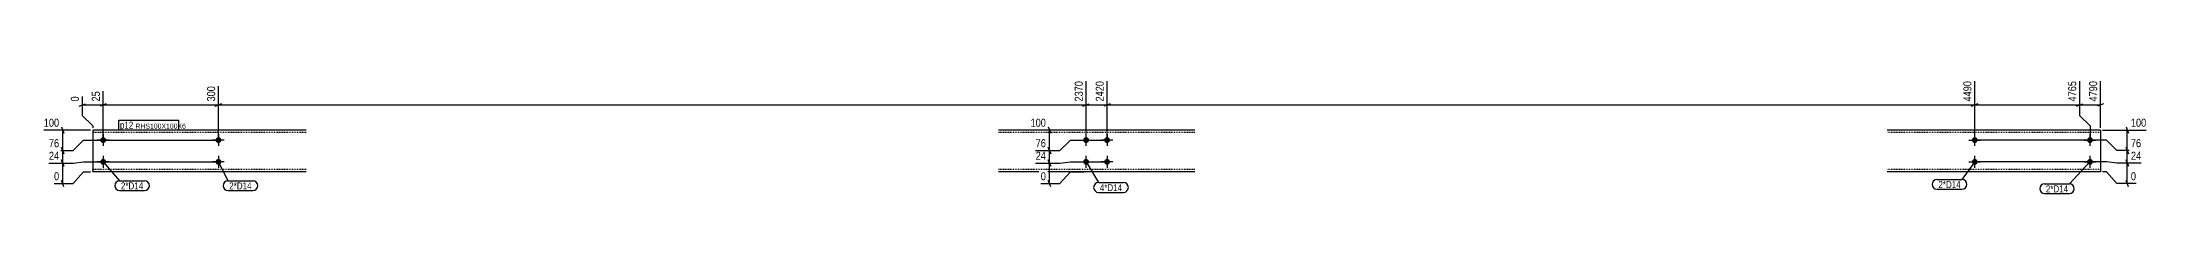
# Model space of a CAD drawing. Header units: millimetres. Extents: x 11 to 16387, y 15 to 288.
# Drawn here: x 11 to 5035, y 15 to 288 of the extents above; entities that cross this region are included whole.
import ezdxf

# ---------------------------------------------------------------- set-up
doc = ezdxf.new("R2010")
doc.units = ezdxf.units.MM
doc.linetypes.add('DXK_LINE_DOT2', pattern=[3.9198, 1.9599, -1.9599])
for name, color, linetype in [('MÅLSÆTNING', 7, 'Continuous'), ('STÅL', 7, 'Continuous'), ('TEKST', 7, 'Continuous')]:
    doc.layers.add(name, color=color, linetype=linetype)
doc.styles.add('Arial Narrow', font='ARIALN.TTF', dxfattribs={"height": 0.2})

msp = doc.modelspace()

# ---------------------------------------------------------------- hatches: boundary and pattern name
at = {"layer": 'STÅL', "linetype": 'Continuous'}
for points in [[(156.7, 136, -1), (156.7, 150, -1)], [(431.7, 136, -1), (431.7, 150, -1)], [(2501.7, 150, -1), (2501.7, 136, -1)], [(2551.7, 136, -1), (2551.7, 150, -1)], [(4621.7, 150, -1), (4621.7, 136, -1)], [(4896.7, 150, -1), (4896.7, 136, -1)], [(156.7, 84, -1), (156.7, 98, -1)], [(431.7, 84, -1), (431.7, 98, -1)], [(2501.7, 98, -1), (2501.7, 84, -1)], [(2551.7, 84, -1), (2551.7, 98, -1)], [(4621.7, 98, -1), (4621.7, 84, -1)], [(4896.7, 98, -1), (4896.7, 84, -1)]]:
    msp.add_hatch(color=3, dxfattribs=at).paths.add_polyline_path(points)

# ---------------------------------------------------------------- linework, layer by layer
at = {"layer": 'MÅLSÆTNING', "color": 7, "linetype": 'Continuous'}
for p, q in [((156.7, 148), (156.7, 259.9)), ((156.7, 148), (156.7, 259.9)), ((431.7, 148), (431.7, 272.1)), ((431.7, 148), (431.7, 272.1)), ((2501.7, 148), (2501.7, 284.3)), ((2551.7, 148), (2551.7, 284.3)), ((2551.7, 148), (2551.7, 284.3)), ((4621.7, 148), (4621.7, 284.3)), ((4621.7, 148), (4621.7, 284.3)), ((4871.7, 284.3), (4871.7, 202)), ((4921.7, 172), (4921.7, 284.3)), ((99.2, 224), (114.2, 230)), ((106.7, 247.7), (106.7, 202)), ((106.7, 227), (156.7, 227)), ((106.7, 202), (131.7, 177)), ((164.2, 230), (149.2, 224)), ((164.2, 230), (149.2, 224)), ((156.7, 227), (431.7, 227)), ((439.2, 230), (424.2, 224)), ((424.2, 224), (439.2, 230)), ((431.7, 227), (2501.7, 227)), ((2494.2, 224), (2509.2, 230)), ((2559.2, 230), (2544.2, 224)), ((2559.2, 230), (2544.2, 224)), ((2551.7, 227), (4621.7, 227)), ((4629.2, 230), (4614.2, 224)), ((4614.2, 224), (4629.2, 230)), ((4864.2, 224), (4879.2, 230)), ((4871.7, 227), (4921.7, 227)), ((4871.7, 202), (4896.7, 177)), ((4871.7, 202), (4896.7, 177)), ((4929.2, 230), (4914.2, 224)), ((126.7, 167), (15, 167)), ((57.1, 174.5), (63.1, 159.5)), ((60.1, 118), (60.1, 167)), ((131.7, 177), (131.7, 172)), ((4896.7, 177), (4896.7, 148)), ((4896.7, 177), (4896.7, 148)), ((4926.7, 167), (5030.7, 167)), ((4982.7, 174.5), (4988.7, 159.5)), ((4985.7, 118), (4985.7, 167)), ((27.2, 118), (85.1, 118)), ((27.2, 118), (85.1, 118)), ((63.1, 110.5), (57.1, 125.5)), ((57.1, 125.5), (63.1, 110.5)), ((60.1, 88), (60.1, 118)), ((85.1, 118), (110.1, 143)), ((85.1, 118), (110.1, 143)), ((110.1, 143), (426.7, 143)), ((110.1, 143), (426.7, 143)), ((2439.2, 118), (2464.2, 143)), ((2439.2, 118), (2464.2, 143)), ((2464.2, 143), (2546.7, 143)), ((2464.2, 143), (2546.7, 143)), ((4935.7, 143), (4626.7, 143)), ((4935.7, 143), (4626.7, 143)), ((4960.7, 118), (4935.7, 143)), ((4960.7, 118), (4935.7, 143)), ((5018.5, 118), (4960.7, 118)), ((5018.5, 118), (4960.7, 118)), ((4988.7, 110.5), (4982.7, 125.5)), ((4982.7, 125.5), (4988.7, 110.5)), ((4985.7, 88), (4985.7, 118)), ((27.2, 88), (85.1, 88)), ((27.2, 88), (85.1, 88)), ((63.1, 80.5), (57.1, 95.5)), ((57.1, 95.5), (63.1, 80.5)), ((60.1, 39), (60.1, 88)), ((85.1, 88), (110.1, 91)), ((85.1, 88), (110.1, 91)), ((85.1, 39), (110.1, 67)), ((110.1, 91), (426.7, 91)), ((110.1, 91), (426.7, 91)), ((110.1, 67), (126.7, 67)), ((2381.3, 88), (2439.2, 88)), ((2411.2, 95.5), (2417.2, 80.5)), ((2414.2, 39), (2414.2, 88)), ((2439.2, 88), (2464.2, 91)), ((2439.2, 88), (2464.2, 91)), ((2439.2, 39), (2464.2, 67)), ((2464.2, 91), (2546.7, 91)), ((2464.2, 91), (2546.7, 91)), ((2464.2, 67), (2496.7, 67)), ((4935.7, 91), (4626.7, 91)), ((4935.7, 91), (4626.7, 91)), ((4935.7, 67), (4926.7, 67)), ((4960.7, 88), (4935.7, 91)), ((4960.7, 88), (4935.7, 91)), ((4960.7, 39), (4935.7, 67)), ((5018.5, 88), (4960.7, 88)), ((5018.5, 88), (4960.7, 88)), ((4988.7, 80.5), (4982.7, 95.5)), ((4982.7, 95.5), (4988.7, 80.5)), ((4985.7, 39), (4985.7, 88)), ((39.4, 39), (85.1, 39)), ((63.1, 31.5), (57.1, 46.5)), ((2393.5, 39), (2439.2, 39)), ((2417.2, 31.5), (2411.2, 46.5)), ((5006.4, 39), (4960.7, 39)), ((4988.7, 31.5), (4982.7, 46.5))]:
    msp.add_line(p, q, dxfattribs=at)
at = {"layer": 'STÅL', "color": 2, "linetype": 'Continuous'}
for p, q in [((640.7, 167), (131.7, 167)), ((131.7, 167), (131.7, 67.9)), ((2760.7, 167), (2292.7, 167)), ((4921.7, 167), (4412.7, 167)), ((4921.7, 167), (4921.7, 166.1)), ((4921.7, 166.1), (4921.7, 163.5)), ((4921.7, 163.5), (4921.7, 67)), ((131.7, 67), (131.7, 67.9)), ((640.7, 67), (131.7, 67)), ((2760.7, 67), (2292.7, 67)), ((4921.7, 67), (4412.7, 67))]:
    msp.add_line(p, q, dxfattribs=at)
at = {"layer": 'STÅL', "color": 7, "linetype": 'DXK_LINE_DOT2'}
for p, q in [((640.7, 161), (131.7, 161)), ((2760.7, 161), (2292.7, 161)), ((4921.7, 161), (4412.7, 161)), ((131.7, 73), (131.7, 73.5)), ((640.7, 73), (131.7, 73)), ((2760.7, 73), (2292.7, 73)), ((4921.7, 73), (4412.7, 73)), ((4921.7, 73), (4921.7, 73.5))]:
    msp.add_line(p, q, dxfattribs=at)
at = {"layer": 'STÅL', "color": 3, "linetype": 'Continuous'}
for p, q in [((156.7, 157), (156.7, 129)), ((431.7, 157), (431.7, 129)), ((2501.7, 129), (2501.7, 157)), ((2551.7, 157), (2551.7, 129)), ((4621.7, 129), (4621.7, 157)), ((4896.7, 129), (4896.7, 157)), ((170.7, 143), (142.7, 143)), ((156.7, 105), (156.7, 77)), ((445.7, 143), (417.7, 143)), ((431.7, 105), (431.7, 77)), ((2487.7, 143), (2515.7, 143)), ((2501.7, 77), (2501.7, 105)), ((2565.7, 143), (2537.7, 143)), ((2551.7, 105), (2551.7, 77)), ((4607.7, 143), (4635.7, 143)), ((4621.7, 77), (4621.7, 105)), ((4882.7, 143), (4910.7, 143)), ((4896.7, 77), (4896.7, 105)), ((170.7, 91), (142.7, 91)), ((445.7, 91), (417.7, 91)), ((2487.7, 91), (2515.7, 91)), ((2565.7, 91), (2537.7, 91)), ((4607.7, 91), (4635.7, 91)), ((4882.7, 91), (4910.7, 91))]:
    msp.add_line(p, q, dxfattribs=at)

# ---------------------------------------------------------------- wipeouts: each hides what was drawn before it
at = {"color": 0}
for points in [[(2587.7, 20.9), (2587.7, 38.4), (2534.4, 38.4), (2534.4, 20.9)], [(4844.5, 18), (4844.5, 35.5), (4791.3, 35.5), (4791.3, 18)]]:
    msp.add_wipeout(points, dxfattribs=at).dxf.layer = 'TEKST'

# ---------------------------------------------------------------- next in the draw order: wipeouts: each hides what was drawn before it
at = {"color": 0, "linetype": 'Continuous'}
for points in [[(152.7, 263.9), (124.7, 263.9), (124.7, 231.5), (152.7, 231.5)], [(427.7, 276.1), (399.7, 276.1), (399.7, 231.5), (427.7, 231.5)], [(2497.7, 288.3), (2469.7, 288.3), (2469.7, 231.5), (2497.7, 231.5)], [(4917.7, 288.3), (4889.7, 288.3), (4889.7, 231.5), (4917.7, 231.5)], [(55.6, 171), (55.6, 199), (11, 199), (11, 171)], [(5034.7, 171), (5034.7, 199), (4990.2, 199), (4990.2, 171)], [(2409.7, 92), (2409.7, 120), (2377.3, 120), (2377.3, 92)]]:
    msp.add_wipeout(points, dxfattribs=at).dxf.layer = 'MÅLSÆTNING'
at = {"color": 0}
for points in [[(228.7, 170.5), (228.7, 188), (196.7, 188), (196.7, 170.5)], [(252.3, 25.2), (252.3, 42.7), (199, 42.7), (199, 25.2)], [(510.7, 25.1), (510.7, 42.6), (457.4, 42.6), (457.4, 25.1)], [(2587.7, 20.9), (2587.7, 38.4), (2534.4, 38.4), (2534.4, 20.9)], [(4588.2, 28.4), (4588.2, 45.9), (4534.9, 45.9), (4534.9, 28.4)], [(4844.5, 18), (4844.5, 35.5), (4791.3, 35.5), (4791.3, 18)]]:
    msp.add_wipeout(points, dxfattribs=at).dxf.layer = 'TEKST'

# ---------------------------------------------------------------- next in the draw order: linework, layer by layer
at = {"layer": 'MÅLSÆTNING', "color": 7, "linetype": 'Continuous'}
for p, q in [((2501.7, 148), (2501.7, 284.3)), ((4871.7, 284.3), (4871.7, 202)), ((2494.2, 224), (2509.2, 230)), ((2501.7, 227), (2551.7, 227)), ((4621.7, 227), (4871.7, 227)), ((4864.2, 224), (4879.2, 230)), ((2381.3, 118), (2439.2, 118)), ((2411.2, 125.5), (2417.2, 110.5))]:
    msp.add_line(p, q, dxfattribs=at)
at = {"layer": 'TEKST', "color": 7, "linetype": 'Continuous'}
for p, q in [((2501.7, 91), (2531.4, 41.4)), ((4895.3, 90.2), (4847.5, 38.5)), ((2531.4, 41.4), (2590.7, 41.4)), ((2531.4, 17.9), (2590.7, 17.9)), ((4788.3, 38.5), (4847.5, 38.5)), ((4788.3, 15), (4847.5, 15))]:
    msp.add_line(p, q, dxfattribs=at)
for centre, radius, start, end in [((2531.4, 29.7), 11.8, 90, 270), ((2590.7, 29.7), 11.8, 270, 90), ((4788.3, 26.7), 11.7, 90, 270), ((4847.5, 26.7), 11.7, 270, 90)]:
    msp.add_arc(centre, radius, start, end, dxfattribs=at)

# ---------------------------------------------------------------- next in the draw order: texts
at = {"layer": 'MÅLSÆTNING', "color": 3, "linetype": 'Continuous', "style": 'Arial Narrow'}
for s, p in [('25', (148.7, 235.5)), ('300', (423.7, 235.5)), ('2370', (2493.7, 235.5)), ('4790', (4913.7, 235.5))]:
    msp.add_text(s, height=19.09, rotation=90.0002, dxfattribs=at).set_placement(p)
for p in [(15, 175), (4994.2, 175)]:
    msp.add_text('100', height=19.09, dxfattribs=at).set_placement(p)
at = {"layer": 'TEKST', "color": 3, "style": 'Arial Narrow'}
for s, p in [('4*D14', (2534.4, 20.9)), ('2*D14', (4791.3, 18))]:
    msp.add_text(s, height=16.7, dxfattribs=at).set_placement(p)

# ---------------------------------------------------------------- next in the draw order: wipeouts: each hides what was drawn before it
at = {"color": 0, "linetype": 'Continuous'}
for points in [[(102.7, 251.7), (74.7, 251.7), (74.7, 231.5), (102.7, 231.5)], [(2409.7, 43), (2409.7, 71), (2389.5, 71), (2389.5, 43)]]:
    msp.add_wipeout(points, dxfattribs=at).dxf.layer = 'MÅLSÆTNING'
at = {"color": 0}
for points in [[(228.7, 170.5), (228.7, 188), (196.7, 188), (196.7, 170.5)], [(252.3, 25.2), (252.3, 42.7), (199, 42.7), (199, 25.2)], [(510.7, 25.1), (510.7, 42.6), (457.4, 42.6), (457.4, 25.1)], [(4588.2, 28.4), (4588.2, 45.9), (4534.9, 45.9), (4534.9, 28.4)]]:
    msp.add_wipeout(points, dxfattribs=at).dxf.layer = 'TEKST'

# ---------------------------------------------------------------- next in the draw order: linework, layer by layer
at = {"layer": 'MÅLSÆTNING', "color": 7, "linetype": 'Continuous'}
for p, q in [((2414.2, 88), (2414.2, 118)), ((2381.3, 88), (2439.2, 88)), ((2417.2, 80.5), (2411.2, 95.5))]:
    msp.add_line(p, q, dxfattribs=at)
at = {"layer": 'TEKST', "color": 7, "linetype": 'Continuous'}
for p, q in [((193.7, 167.5), (193.7, 191)), ((156.7, 91), (196, 45.7)), ((431.7, 91), (454.4, 45.6)), ((4621.7, 91), (4591.2, 48.9)), ((196, 45.7), (255.3, 45.7)), ((196, 22.2), (255.3, 22.2)), ((454.4, 45.6), (513.7, 45.6)), ((454.4, 22.1), (513.7, 22.1)), ((4531.9, 48.9), (4591.2, 48.9)), ((4531.9, 25.4), (4591.2, 25.4))]:
    msp.add_line(p, q, dxfattribs=at)
for centre, start, end in [((196, 33.9), 90, 270), ((255.3, 33.9), 270, 90), ((454.4, 33.9), 90, 270), ((513.7, 33.9), 270, 90), ((4531.9, 37.1), 90, 270), ((4591.2, 37.1), 270, 90)]:
    msp.add_arc(centre, 11.7, start, end, dxfattribs=at)

# ---------------------------------------------------------------- next in the draw order: texts
at = {"layer": 'MÅLSÆTNING', "color": 3, "linetype": 'Continuous', "style": 'Arial Narrow'}
msp.add_text('0', height=19.1, rotation=90.0002, dxfattribs=at).set_placement((98.7, 235.5))
for s, height, p in [('24', 19.09, (2381.3, 96)), ('0', 19.1, (2393.5, 47))]:
    msp.add_text(s, height=height, dxfattribs=at).set_placement(p)
at = {"layer": 'TEKST', "color": 3, "style": 'Arial Narrow'}
for p in [(199, 25.2), (457.4, 25.1), (4534.9, 28.4)]:
    msp.add_text('2*D14', height=16.7, dxfattribs=at).set_placement(p)

# ---------------------------------------------------------------- next in the draw order: wipeouts: each hides what was drawn before it
at = {"color": 0, "linetype": 'Continuous'}
for points in [[(2547.7, 288.3), (2519.7, 288.3), (2519.7, 231.5), (2547.7, 231.5)], [(4617.7, 288.3), (4589.7, 288.3), (4589.7, 231.5), (4617.7, 231.5)], [(4867.7, 288.3), (4839.7, 288.3), (4839.7, 231.5), (4867.7, 231.5)], [(55.6, 122), (55.6, 150), (23.2, 150), (23.2, 122)], [(5022.5, 122), (5022.5, 150), (4990.2, 150), (4990.2, 122)]]:
    msp.add_wipeout(points, dxfattribs=at).dxf.layer = 'MÅLSÆTNING'
at = {"color": 0}
msp.add_wipeout([(334.4, 170.5), (334.4, 183), (233.9, 183), (233.9, 170.5)], dxfattribs=at).dxf.layer = 'TEKST'

# ---------------------------------------------------------------- next in the draw order: texts
at = {"layer": 'MÅLSÆTNING', "color": 3, "linetype": 'Continuous', "style": 'Arial Narrow'}
for s, p in [('2420', (2543.7, 235.5)), ('4490', (4613.7, 235.5)), ('4765', (4863.7, 235.5))]:
    msp.add_text(s, height=19.09, rotation=90.0002, dxfattribs=at).set_placement(p)
for p in [(27.2, 126), (4994.2, 126)]:
    msp.add_text('76', height=19.09, dxfattribs=at).set_placement(p)

# ---------------------------------------------------------------- next in the draw order: wipeouts: each hides what was drawn before it
at = {"color": 0, "linetype": 'Continuous'}
msp.add_wipeout([(2409.7, 122), (2409.7, 150), (2377.3, 150), (2377.3, 122)], dxfattribs=at).dxf.layer = 'MÅLSÆTNING'
at = {"color": 0}
msp.add_wipeout([(334.4, 170.5), (334.4, 183), (233.9, 183), (233.9, 170.5)], dxfattribs=at).dxf.layer = 'TEKST'

# ---------------------------------------------------------------- next in the draw order: linework, layer by layer
at = {"layer": 'MÅLSÆTNING', "color": 7, "linetype": 'Continuous'}
for p, q in [((2496.7, 167), (2369.1, 167)), ((2411.2, 174.5), (2417.2, 159.5)), ((2414.2, 118), (2414.2, 167)), ((2381.3, 118), (2439.2, 118)), ((2417.2, 110.5), (2411.2, 125.5))]:
    msp.add_line(p, q, dxfattribs=at)
at = {"layer": 'TEKST', "color": 7, "linetype": 'Continuous'}
for p, q in [((193.7, 191), (337.4, 191)), ((193.7, 167.5), (337.4, 167.5)), ((337.4, 167.5), (337.4, 191))]:
    msp.add_line(p, q, dxfattribs=at)

# ---------------------------------------------------------------- next in the draw order: texts
at = {"layer": 'MÅLSÆTNING', "color": 3, "linetype": 'Continuous', "style": 'Arial Narrow'}
msp.add_text('76', height=19.09, dxfattribs=at).set_placement((2381.3, 126))
at = {"layer": 'TEKST', "color": 3, "style": 'Arial Narrow'}
for s, height, p in [('p12', 16.7, (196.7, 170.5)), ('RHS100X100X6', 11.93, (233.9, 170.5))]:
    msp.add_text(s, height=height, dxfattribs=at).set_placement(p)

# ---------------------------------------------------------------- next in the draw order: wipeouts: each hides what was drawn before it
at = {"color": 0, "linetype": 'Continuous'}
for points in [[(55.6, 92), (55.6, 120), (23.2, 120), (23.2, 92)], [(5022.5, 92), (5022.5, 120), (4990.2, 120), (4990.2, 92)]]:
    msp.add_wipeout(points, dxfattribs=at).dxf.layer = 'MÅLSÆTNING'

# ---------------------------------------------------------------- next in the draw order: wipeouts: each hides what was drawn before it
for points in [[(2409.7, 171), (2409.7, 199), (2365.1, 199), (2365.1, 171)], [(55.6, 43), (55.6, 71), (35.4, 71), (35.4, 43)], [(5010.4, 43), (5010.4, 71), (4990.2, 71), (4990.2, 43)]]:
    msp.add_wipeout(points, dxfattribs=at).dxf.layer = 'MÅLSÆTNING'

# ---------------------------------------------------------------- next in the draw order: texts
at = {"layer": 'MÅLSÆTNING', "color": 3, "linetype": 'Continuous', "style": 'Arial Narrow'}
for s, height, p in [('100', 19.09, (2369.1, 175)), ('24', 19.09, (27.2, 96)), ('24', 19.09, (4994.2, 96)), ('0', 19.1, (39.4, 47)), ('0', 19.1, (4994.2, 47))]:
    msp.add_text(s, height=height, dxfattribs=at).set_placement(p)

doc.saveas('drawing.dxf')
